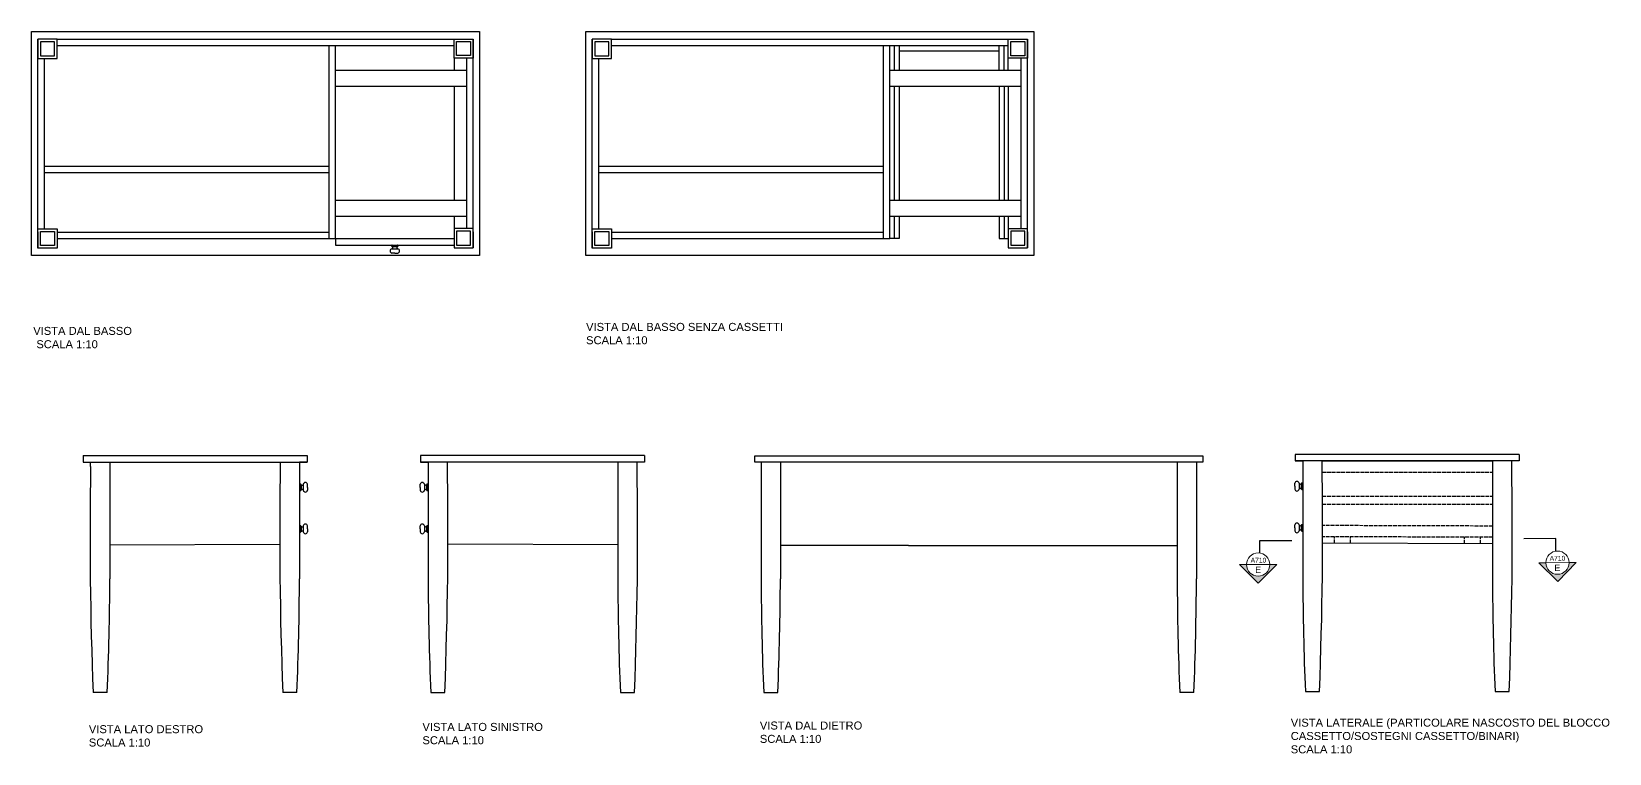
# Model space of a CAD drawing. Header units: millimetres. Extents: x 233 to 6102, y 2 to 2508.
# Drawn here: x 4717.2 to 5210.2, y 2262.8 to 2488.3 of the extents above; entities that cross this region are included whole.
import ezdxf
from ezdxf.enums import TextEntityAlignment as Align

# ---------------------------------------------------------------- set-up
doc = ezdxf.new("R2010")
doc.units = ezdxf.units.MM
doc.linetypes.add('ACAD_ISO02W100', pattern=[15, 12, -3])
doc.layers.add('A-ANNO-SYMB', color=202, linetype='Continuous', lineweight=18)
for name, color, linetype in [('ALTRE LINEE', 70, 'Continuous'), ('G-ANNO-GEOMETRY', 7, 'Continuous'), ('SIMBOLI', 201, 'Continuous')]:
    doc.layers.add(name, color=color, linetype=linetype)
doc.styles.add('ARIAL', font='arial.ttf')
doc.styles.get("Standard").update_dxf_attribs({"font": 'arial.ttf'})

# ---------------------------------------------------------------- blocks, each defined once
blk = doc.blocks.new('SYMBOL')
at = {"layer": 'A-ANNO-SYMB', "linetype": 'Continuous', "lineweight": 20}
h = blk.add_hatch(color=256, dxfattribs=at)
h.dxf.hatch_style = 1
h.paths.add_polyline_path([(11.206, 4.948), (11.316, 4.948, -1), (11.678, 4.948), (11.788, 4.948), (11.497, 5.241)])
at = {"linetype": 'Continuous', "lineweight": 20}
blk.add_line((11.316, 4.948), (11.678, 4.948), dxfattribs=at)
at = {"layer": 'A-ANNO-SYMB', "linetype": 'Continuous', "lineweight": 20}
for p, q in [((11.206, 4.948), (11.497, 5.241)), ((11.788, 4.948), (11.497, 5.241)), ((11.316, 4.948), (11.206, 4.948)), ((11.678, 4.948), (11.788, 4.948))]:
    blk.add_line(p, q, dxfattribs=at)
blk.add_circle((11.497, 4.948), 0.181, dxfattribs=at)
for tag, p in [('TAVOLA', (11.497, 5.08)), ('SEZIONE', (11.497, 4.918))]:
    blk.add_attdef(tag, text='', height=0.1, dxfattribs=at).set_placement(p, align=Align.TOP_CENTER)

msp = doc.modelspace()

# ---------------------------------------------------------------- linework, layer by layer
at = {"layer": 'ALTRE LINEE'}
for p, q in [((4717.16, 2488.33), (4857.16, 2488.33)), ((4717.16, 2418.33), (4717.16, 2488.33)), ((4717.16, 2488.33), (4717.16, 2488.33)), ((4717.16, 2488.33), (4717.16, 2488.33)), ((4719.16, 2480.92), (4719.16, 2485.95)), ((4725.16, 2485.95), (4849.16, 2486)), ((4855.16, 2480.97), (4855.16, 2486)), ((4857.16, 2488.33), (4857.16, 2418.33)), ((4890.36, 2488.32), (5030.36, 2488.32)), ((4890.36, 2418.32), (4890.36, 2488.32)), ((4890.36, 2488.32), (4890.36, 2488.32)), ((4890.36, 2488.32), (4890.36, 2488.32)), ((4892.36, 2480.91), (4892.36, 2485.94)), ((4898.36, 2485.94), (5022.36, 2485.99)), ((5028.36, 2480.96), (5028.36, 2485.99)), ((5030.36, 2488.32), (5030.36, 2418.32)), ((4719.16, 2425.63), (4719.16, 2480.92)), ((4721.16, 2426.7), (4721.16, 2479.95)), ((4725.16, 2483.95), (4849.16, 2483.95)), ((4810.16, 2423.63), (4810.16, 2483.95)), ((4812.16, 2423.63), (4812.16, 2483.95)), ((4849.16, 2480), (4849.16, 2476.16)), ((4853.16, 2426.75), (4853.16, 2480)), ((4855.16, 2425.68), (4855.16, 2480.97)), ((4892.36, 2425.62), (4892.36, 2480.91)), ((4894.36, 2426.69), (4894.36, 2479.94)), ((4898.36, 2483.94), (5022.36, 2483.94)), ((4983.36, 2423.62), (4983.36, 2483.94)), ((4985.36, 2423.62), (4985.36, 2483.94)), ((4986.66, 2483.94), (4986.66, 2476.15)), ((4988.26, 2483.94), (4988.26, 2476.15)), ((4988.26, 2482.34), (5019.46, 2482.34)), ((5019.46, 2476.15), (5019.46, 2483.94)), ((5021.06, 2476.15), (5021.06, 2483.94)), ((5022.36, 2476.15), (5022.36, 2479.99)), ((5026.36, 2426.74), (5026.36, 2479.99)), ((5028.36, 2425.67), (5028.36, 2480.96)), ((4853.16, 2476.16), (4812.16, 2476.16)), ((5026.36, 2476.15), (4985.36, 2476.15)), ((4853.16, 2471.16), (4812.16, 2471.16)), ((4849.16, 2471.16), (4849.16, 2435.59)), ((5026.36, 2471.15), (4985.36, 2471.15)), ((4986.66, 2471.15), (4986.66, 2435.58)), ((4988.26, 2471.15), (4988.26, 2435.58)), ((5019.46, 2471.15), (5019.46, 2435.58)), ((5021.06, 2471.15), (5021.06, 2435.58)), ((5022.36, 2471.15), (5022.36, 2435.58)), ((4721.16, 2446.32), (4810.16, 2446.32)), ((4894.36, 2446.31), (4983.36, 2446.31)), ((4721.16, 2444.32), (4810.16, 2444.32)), ((4894.36, 2444.31), (4983.36, 2444.31)), ((4853.16, 2435.59), (4812.16, 2435.59)), ((5026.36, 2435.58), (4985.36, 2435.58)), ((4719.16, 2425.73), (4719.16, 2420.7)), ((4853.16, 2430.59), (4812.16, 2430.59)), ((4849.16, 2430.59), (4849.16, 2426.75)), ((4855.16, 2425.78), (4855.16, 2420.75)), ((4892.36, 2425.72), (4892.36, 2420.69)), ((5026.36, 2430.58), (4985.36, 2430.58)), ((4986.66, 2430.58), (4986.66, 2423.62)), ((4988.26, 2430.58), (4988.26, 2423.62)), ((5019.46, 2430.58), (5019.46, 2423.62)), ((5021.06, 2430.58), (5021.06, 2423.62)), ((5022.36, 2430.58), (5022.36, 2426.74)), ((5028.36, 2425.77), (5028.36, 2420.74)), ((4725.16, 2425.63), (4810.16, 2425.63)), ((4725.16, 2423.63), (4810.16, 2423.63)), ((4810.16, 2423.63), (4812.16, 2423.63)), ((4812.16, 2423.63), (4849.16, 2423.63)), ((4812.16, 2423.63), (4812.16, 2421.63)), ((4812.16, 2421.63), (4849.16, 2421.63)), ((4829.66, 2421.43), (4829.66, 2421.33)), ((4831.66, 2421.38), (4829.66, 2421.38)), ((4829.86, 2421.13), (4831.46, 2421.13)), ((4831.66, 2421.33), (4831.66, 2421.43)), ((4831.66, 2421.43), (4831.66, 2421.33)), ((4898.36, 2425.62), (4983.36, 2425.62)), ((4898.36, 2423.62), (4983.36, 2423.62)), ((4983.36, 2423.62), (4985.36, 2423.62)), ((4857.16, 2418.33), (4717.16, 2418.33)), ((4829.72, 2420.43), (4831.6, 2420.43)), ((4830.66, 2419.13), (4829.72, 2419.13)), ((4830.05, 2420.55), (4830.05, 2420.43)), ((4830.66, 2419.13), (4831.6, 2419.13)), ((4831.27, 2420.55), (4831.27, 2420.43)), ((5030.36, 2418.32), (4890.36, 2418.32)), ((4733.24, 2355.88), (4803.24, 2355.88)), ((4733.24, 2355.88), (4733.24, 2353.82)), ((4733.24, 2353.82), (4803.24, 2353.82)), ((4735.61, 2352.44), (4735.61, 2353.82)), ((4741.61, 2353.79), (4741.61, 2317.29)), ((4800.87, 2353.82), (4800.87, 2317.32)), ((4803.24, 2353.82), (4800.87, 2353.82)), ((4803.24, 2355.88), (4803.24, 2353.82)), ((4908.72, 2355.88), (4838.72, 2355.88)), ((4838.72, 2355.88), (4838.72, 2353.82)), ((4908.72, 2355.82), (4838.72, 2355.82)), ((4908.72, 2353.82), (4838.72, 2353.82)), ((4838.72, 2353.82), (4841.09, 2353.82)), ((4841.09, 2353.82), (4841.09, 2317.32)), ((4900.35, 2353.79), (4900.35, 2317.29)), ((4906.35, 2352.44), (4906.35, 2353.82)), ((4908.72, 2355.88), (4908.72, 2353.82)), ((4943.14, 2355.79), (5083.14, 2355.79)), ((4943.14, 2353.79), (4943.14, 2355.79)), ((5083.14, 2353.79), (4943.14, 2353.79)), ((4945.14, 2353.79), (4945.14, 2317.29)), ((4951.14, 2353.79), (4951.14, 2317.29)), ((5075.14, 2353.79), (5075.14, 2317.29)), ((5075.14, 2353.29), (5075.14, 2346.79)), ((5081.14, 2353.79), (5081.14, 2317.29)), ((5083.14, 2355.79), (5083.14, 2353.79)), ((5083.14, 2355.79), (5083.14, 2353.79)), ((5083.14, 2355.79), (5083.14, 2353.79)), ((5182.02, 2356.21), (5112.02, 2356.21)), ((5112.02, 2356.21), (5112.02, 2354.15)), ((5182.02, 2354.15), (5112.02, 2354.15)), ((5112.02, 2354.15), (5114.39, 2354.15)), ((5114.39, 2354.15), (5114.39, 2317.65)), ((5120.39, 2354.15), (5173.64, 2354.15)), ((5173.64, 2354.11), (5173.64, 2317.61)), ((5179.64, 2352.77), (5179.64, 2354.15)), ((5182.02, 2356.21), (5182.02, 2354.15)), ((4801.07, 2346.92), (4801.17, 2346.92)), ((4801.12, 2344.92), (4801.12, 2346.92)), ((4802.07, 2346.86), (4802.07, 2344.99)), ((4803.37, 2345.92), (4803.37, 2346.86)), ((4838.59, 2345.92), (4838.59, 2346.86)), ((4839.89, 2346.86), (4839.89, 2344.99)), ((4840.89, 2346.92), (4840.79, 2346.92)), ((4840.84, 2344.92), (4840.84, 2346.92)), ((5111.89, 2346.25), (5111.89, 2347.19)), ((5113.19, 2347.19), (5113.19, 2345.32)), ((5113.31, 2346.87), (5113.19, 2346.87)), ((5113.89, 2347.05), (5113.89, 2345.45)), ((5114.19, 2347.25), (5114.09, 2347.25)), ((5114.14, 2345.25), (5114.14, 2347.25)), ((5114.39, 2347.05), (5114.39, 2345.45)), ((4800.87, 2346.72), (4800.87, 2345.12)), ((4801.17, 2344.92), (4801.07, 2344.92)), ((4801.07, 2344.92), (4801.17, 2344.92)), ((4801.37, 2346.72), (4801.37, 2345.12)), ((4801.95, 2346.54), (4802.07, 2346.54)), ((4801.95, 2345.31), (4802.07, 2345.31)), ((4803.37, 2345.92), (4803.37, 2344.99)), ((4838.59, 2345.92), (4838.59, 2344.99)), ((4840.01, 2346.54), (4839.89, 2346.54)), ((4840.01, 2345.31), (4839.89, 2345.31)), ((4840.59, 2346.72), (4840.59, 2345.12)), ((4840.79, 2344.92), (4840.89, 2344.92)), ((4840.89, 2344.92), (4840.79, 2344.92)), ((4841.09, 2346.72), (4841.09, 2345.12)), ((5111.89, 2346.25), (5111.89, 2345.32)), ((5113.31, 2345.64), (5113.19, 2345.64)), ((5114.09, 2345.25), (5114.19, 2345.25)), ((5114.19, 2345.25), (5114.09, 2345.25)), ((4801.07, 2333.92), (4801.17, 2333.92)), ((4801.12, 2331.92), (4801.12, 2333.92)), ((4801.37, 2333.72), (4801.37, 2332.12)), ((4801.95, 2333.54), (4802.07, 2333.54)), ((4801.95, 2332.31), (4802.07, 2332.31)), ((4802.07, 2333.86), (4802.07, 2331.99)), ((4803.37, 2332.92), (4803.37, 2333.86)), ((4803.37, 2332.92), (4803.37, 2331.99)), ((4838.59, 2332.92), (4838.59, 2333.86)), ((4838.59, 2332.92), (4838.59, 2331.99)), ((4839.89, 2333.86), (4839.89, 2331.99)), ((4840.01, 2333.54), (4839.89, 2333.54)), ((4840.01, 2332.31), (4839.89, 2332.31)), ((4840.59, 2333.72), (4840.59, 2332.12)), ((4840.89, 2333.92), (4840.79, 2333.92)), ((4840.84, 2331.92), (4840.84, 2333.92)), ((5111.89, 2333.25), (5111.89, 2334.19)), ((5111.89, 2333.25), (5111.89, 2332.32)), ((5113.19, 2334.19), (5113.19, 2332.32)), ((5113.31, 2333.87), (5113.19, 2333.87)), ((5113.31, 2332.64), (5113.19, 2332.64)), ((5113.89, 2334.05), (5113.89, 2332.45)), ((5114.19, 2334.25), (5114.09, 2334.25)), ((5114.09, 2332.25), (5114.19, 2332.25)), ((5114.19, 2332.25), (5114.09, 2332.25)), ((5114.14, 2332.25), (5114.14, 2334.25)), ((4741.51, 2327.99), (4794.69, 2328.15)), ((4801.17, 2331.92), (4801.07, 2331.92)), ((4801.07, 2331.92), (4801.17, 2331.92)), ((4840.79, 2331.92), (4840.89, 2331.92)), ((4840.89, 2331.92), (4840.79, 2331.92)), ((4900.45, 2327.99), (4847.27, 2328.15)), ((4991.14, 2327.79), (4951.14, 2327.79)), ((4991.14, 2327.79), (5075.14, 2327.79)), ((5173.74, 2328.32), (5120.57, 2328.48)), ((4740.81, 2281.79), (4736.41, 2281.79)), ((4800.07, 2281.82), (4795.67, 2281.82)), ((4841.89, 2281.82), (4846.29, 2281.82)), ((4901.15, 2281.79), (4905.55, 2281.79)), ((4945.94, 2281.79), (4950.34, 2281.79)), ((5080.34, 2281.79), (5075.94, 2281.79)), ((5115.19, 2282.15), (5119.59, 2282.15)), ((5174.44, 2282.11), (5178.84, 2282.11))]:
    msp.add_line(p, q, dxfattribs=at)
at = {"layer": 'ALTRE LINEE', "lineweight": -3}
for p, q in [((4988.26, 2423.62), (4985.36, 2423.62)), ((5019.46, 2423.62), (5022.36, 2423.62))]:
    msp.add_line(p, q, dxfattribs=at)
at = {"layer": 'ALTRE LINEE', "linetype": 'ACAD_ISO02W100', "ltscale": 0.1}
for p, q in [((5120.39, 2350.65), (5173.64, 2350.65)), ((5120.44, 2350.65), (5173.7, 2350.65)), ((5120.44, 2343.15), (5173.7, 2343.15)), ((5120.44, 2340.65), (5173.7, 2340.65)), ((5173.76, 2333.82), (5120.59, 2333.98)), ((5173.75, 2330.32), (5120.57, 2330.48)), ((5124.29, 2328.47), (5124.29, 2330.47)), ((5129.29, 2328.45), (5129.29, 2330.45)), ((5164.86, 2328.34), (5164.86, 2330.34)), ((5169.86, 2328.33), (5169.86, 2330.33))]:
    msp.add_line(p, q, dxfattribs=at)
at = {"layer": 'ALTRE LINEE'}
for points in [[(4719.16, 2479.95), (4725.16, 2479.95), (4725.16, 2485.95), (4719.16, 2485.95), (4719.16, 2479.95)], [(4855.16, 2480), (4849.16, 2480), (4849.16, 2486), (4855.16, 2486), (4855.16, 2480)], [(4892.36, 2479.94), (4898.36, 2479.94), (4898.36, 2485.94), (4892.36, 2485.94), (4892.36, 2479.94)], [(5028.36, 2479.99), (5022.36, 2479.99), (5022.36, 2485.99), (5028.36, 2485.99), (5028.36, 2479.99)], [(4719.16, 2426.7), (4725.16, 2426.7), (4725.16, 2420.7), (4719.16, 2420.7), (4719.16, 2426.7)], [(4855.16, 2426.75), (4849.16, 2426.75), (4849.16, 2420.75), (4855.16, 2420.75), (4855.16, 2426.75)], [(4892.36, 2426.69), (4898.36, 2426.69), (4898.36, 2420.69), (4892.36, 2420.69), (4892.36, 2426.69)], [(5028.36, 2426.74), (5022.36, 2426.74), (5022.36, 2420.74), (5028.36, 2420.74), (5028.36, 2426.74)]]:
    msp.add_lwpolyline(points, dxfattribs=at)
for points in [[(4719.96, 2480.75), (4724.36, 2480.75), (4724.36, 2485.15), (4719.96, 2485.15)], [(4854.36, 2480.8), (4849.96, 2480.8), (4849.96, 2485.2), (4854.36, 2485.2)], [(4893.16, 2480.74), (4897.56, 2480.74), (4897.56, 2485.14), (4893.16, 2485.14)], [(5027.56, 2480.79), (5023.16, 2480.79), (5023.16, 2485.19), (5027.56, 2485.19)], [(4719.96, 2425.9), (4724.36, 2425.9), (4724.36, 2421.5), (4719.96, 2421.5)], [(4854.36, 2425.95), (4849.96, 2425.95), (4849.96, 2421.55), (4854.36, 2421.55)], [(4893.16, 2425.89), (4897.56, 2425.89), (4897.56, 2421.49), (4893.16, 2421.49)], [(5027.56, 2425.94), (5023.16, 2425.94), (5023.16, 2421.54), (5027.56, 2421.54)]]:
    msp.add_lwpolyline(points, close=True, dxfattribs=at)
for centre, radius, start, end in [((4829.86, 2421.43), 0.2, 90, 180), ((4829.86, 2421.33), 0.2, 180, 270), ((4829.74, 2420.95), 0.2, 28.9875, 72.0104), ((4828.97, 2420.53), 1.07, 358.9617, 28.9875), ((4832.34, 2420.53), 1.07, 151.0125, 181.0383), ((4831.58, 2420.95), 0.2, 107.9896, 151.0125), ((4831.46, 2421.43), 0.2, 0, 90), ((4831.46, 2421.33), 0.2, 270, 0), ((4829.82, 2419.78), 0.657, 98.1712, 261.8288), ((4831.5, 2419.78), 0.657, 278.1712, 81.8288), ((5987.97, 2331.29), 1252.54, 179.03239, 182.26504), ((6075.7, 2332.05), 1281.01, 179.02611, 182.24707), ((3566.26, 2332.05), 1281.01, 357.75293, 0.97389), ((3653.99, 2331.29), 1252.54, 357.73496, 0.96761), ((3839.56, 2332.38), 1281.01, 357.75293, 0.97389), ((3927.29, 2331.62), 1252.54, 357.73496, 0.96761), ((4801.07, 2346.72), 0.2, 90, 180), ((4801.17, 2346.72), 0.2, 0, 90), ((4802.72, 2346.77), 0.657, 8.1712, 171.8288), ((4839.24, 2346.77), 0.657, 8.1712, 171.8288), ((4840.79, 2346.72), 0.2, 90, 180), ((4840.89, 2346.72), 0.2, 0, 90), ((5112.54, 2347.1), 0.657, 8.1712, 171.8288), ((5113.29, 2347.94), 1.07, 268.9617, 298.9875), ((5113.71, 2347.18), 0.2, 298.9875, 342.0104), ((5114.09, 2347.05), 0.2, 90, 180), ((5114.19, 2347.05), 0.2, 0, 90), ((4801.07, 2345.12), 0.2, 180, 270), ((4801.17, 2345.12), 0.2, 270, 0), ((4801.55, 2346.85), 0.2, 197.9896, 241.0125), ((4801.55, 2345), 0.2, 118.9875, 162.0104), ((4801.97, 2347.61), 1.07, 241.0125, 271.0383), ((4801.97, 2344.24), 1.07, 88.9617, 118.9875), ((4802.72, 2345.08), 0.657, 188.1712, 351.8288), ((4839.24, 2345.08), 0.657, 188.1712, 351.8288), ((4839.99, 2347.61), 1.07, 268.9617, 298.9875), ((4839.99, 2344.24), 1.07, 61.0125, 91.0383), ((4840.41, 2346.85), 0.2, 298.9875, 342.0104), ((4840.41, 2345), 0.2, 17.9896, 61.0125), ((4840.79, 2345.12), 0.2, 180, 270), ((4840.89, 2345.12), 0.2, 270, 0), ((5112.54, 2345.41), 0.657, 188.1712, 351.8288), ((5113.29, 2344.57), 1.07, 61.0125, 91.0383), ((5113.71, 2345.33), 0.2, 17.9896, 61.0125), ((5114.09, 2345.45), 0.2, 180, 270), ((5114.19, 2345.45), 0.2, 270, 0), ((4801.07, 2333.72), 0.2, 90, 180), ((4801.07, 2332.12), 0.2, 180, 270), ((4801.17, 2333.72), 0.2, 0, 90), ((4801.17, 2332.12), 0.2, 270, 0), ((4801.55, 2333.85), 0.2, 197.9896, 241.0125), ((4801.55, 2332), 0.2, 118.9875, 162.0104), ((4801.97, 2334.61), 1.07, 241.0125, 271.0383), ((4801.97, 2331.24), 1.07, 88.9617, 118.9875), ((4802.72, 2333.77), 0.657, 8.1712, 171.8288), ((4839.24, 2333.77), 0.657, 8.1712, 171.8288), ((4839.99, 2334.61), 1.07, 268.9617, 298.9875), ((4839.99, 2331.24), 1.07, 61.0125, 91.0383), ((4840.41, 2333.85), 0.2, 298.9875, 342.0104), ((4840.41, 2332), 0.2, 17.9896, 61.0125), ((4840.79, 2333.72), 0.2, 90, 180), ((4840.79, 2332.12), 0.2, 180, 270), ((4840.89, 2333.72), 0.2, 0, 90), ((4840.89, 2332.12), 0.2, 270, 0), ((5112.54, 2334.1), 0.657, 8.1712, 171.8288), ((5112.54, 2332.41), 0.657, 188.1712, 351.8288), ((5113.29, 2334.94), 1.07, 268.9617, 298.9875), ((5113.29, 2331.57), 1.07, 61.0125, 91.0383), ((5113.71, 2334.18), 0.2, 298.9875, 342.0104), ((5113.71, 2332.33), 0.2, 17.9896, 61.0125), ((5114.09, 2334.05), 0.2, 90, 180), ((5114.09, 2332.45), 0.2, 180, 270), ((5114.19, 2334.05), 0.2, 0, 90), ((5114.19, 2332.45), 0.2, 270, 0), ((4802.72, 2332.08), 0.657, 188.1712, 351.8288), ((4839.24, 2332.08), 0.657, 188.1712, 351.8288), ((3846.06, 2319.71), 895.56, 357.57308, 359.84501), ((3905.31, 2319.75), 895.56, 357.57308, 359.84501), ((5736.65, 2319.75), 895.56, 180.15499, 182.42692), ((5795.9, 2319.71), 895.56, 180.15499, 182.42692), ((5840.69, 2319.71), 895.56, 180.15499, 182.42692), ((4055.58, 2319.71), 895.56, 357.57308, 359.84501), ((5970.69, 2319.71), 895.56, 180.15499, 182.42692), ((4185.58, 2319.71), 895.56, 357.57308, 359.84501), ((6009.94, 2320.08), 895.56, 180.15499, 182.42692), ((6069.2, 2320.04), 895.56, 180.15499, 182.42692)]:
    msp.add_arc(centre, radius, start, end, dxfattribs=at)
at = {"layer": 'SIMBOLI'}
for p, q in [((5100.9, 2325.33), (5100.9, 2329.33)), ((5100.9, 2329.33), (5110.9, 2329.33)), ((5193.4, 2329.91), (5183.4, 2329.78)), ((5193.45, 2325.91), (5193.4, 2329.91))]:
    msp.add_line(p, q, dxfattribs=at)

# ---------------------------------------------------------------- block references
at = {"layer": 'SIMBOLI', "linetype": 'Continuous', "lineweight": 20}
ref = msp.add_blockref('SYMBOL', (5330.37, 2420.76), dxfattribs=dict(at, xscale=20, yscale=20, zscale=20, rotation=179.9999999999986))
ref.add_attrib('SEZIONE', 'E', dxfattribs={"layer": '0', "linetype": 'Continuous', "lineweight": 20, "height": 2, "style": 'ARIAL'}).set_placement((5100.43, 2321.16), align=Align.TOP_CENTER)
ref.add_attrib('TAVOLA', 'A710', dxfattribs={"layer": '0', "linetype": 'Continuous', "lineweight": 20, "height": 1.5, "style": 'ARIAL'}).set_placement((5100.53, 2323.91), align=Align.TOP_CENTER)
ref = msp.add_blockref('SYMBOL', (4962.8, 2418.46), dxfattribs=dict(at, xscale=-20, yscale=20, zscale=20, rotation=180.7167557164566))
ref.add_attrib('SEZIONE', 'E', dxfattribs={"layer": '0', "linetype": 'Continuous', "lineweight": 20, "height": 2, "rotation": 0.7168, "style": 'ARIAL'}).set_placement((5193.9, 2321.74), align=Align.TOP_CENTER)
ref.add_attrib('TAVOLA', 'A710', dxfattribs={"layer": '0', "linetype": 'Continuous', "lineweight": 20, "height": 1.5, "rotation": 0.7168, "style": 'ARIAL'}).set_placement((5193.94, 2324.5), align=Align.TOP_CENTER)

# ---------------------------------------------------------------- texts
at = {"layer": 'G-ANNO-GEOMETRY', "lineweight": -3, "char_height": 2.5, "attachment_point": 1}
for s, width, heights, insert in [('VISTA DAL BASSO SENZA CASSETTI\\PSCALA 1:10', 139.5577, [9.11], (4890.42, 2397.3)), ('VISTA DAL BASSO\\P SCALA 1:10', 76.7177, [14], (4717.68, 2396.05)), ('VISTA LATERALE (PARTICOLARE NASCOSTO DEL BLOCCO CASSETTO/SOSTEGNI CASSETTO/BINARI)\\PSCALA 1:10', 119.927, [18.2], (5110.61, 2273.65)), ('VISTA LATO DESTRO \\PSCALA 1:10', 70.6652, [12.23], (4735.06, 2271.61)), ('VISTA LATO SINISTRO\\PSCALA 1:10', 73.0321, [9.02], (4839.29, 2272.32)), ('VISTA DAL DIETRO \\PSCALA 1:10', 71.0863, [12.7], (4944.72, 2272.75))]:
    msp.add_mtext_dynamic_manual_height_columns(s, width=width, gutter_width=12.5, heights=heights, dxfattribs=dict(at, insert=insert))

doc.saveas('drawing.dxf')
